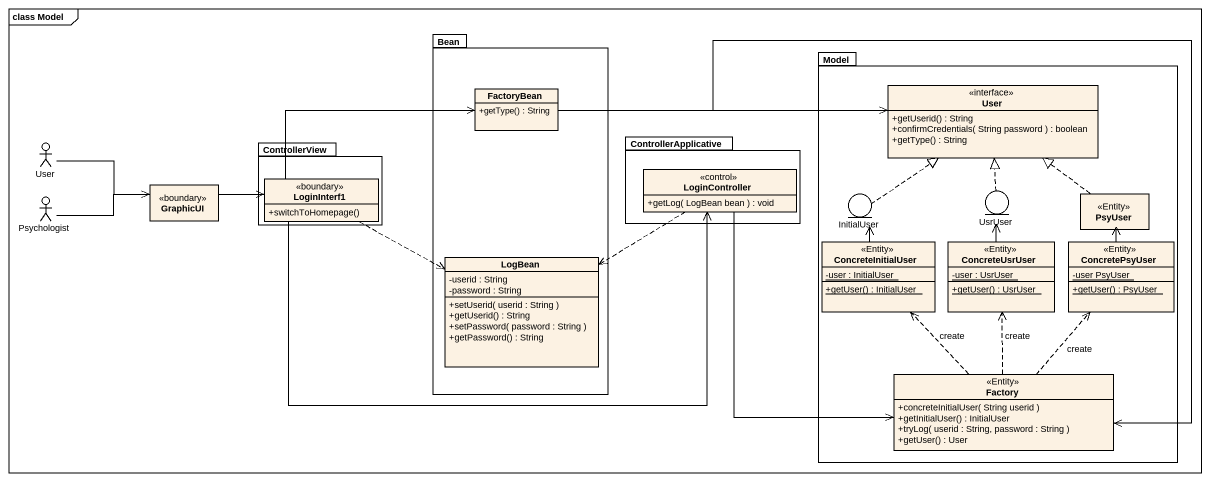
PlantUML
@startuml
mainframe class Model
allowmixing
hide circle
hide empty members
skinparam classAttributeIconSize 0
package Bean {
  class FactoryBean {
    +getType() : String
  }
  class LogBean {
    -userid : String
    -password : String
    +setUserid( userid : String )
    +getUserid() : String
    +setPassword( password : String )
    +getPassword() : String
  }
}
package Model {
  interface User {
    +getUserid() : String
    +confirmCredentials( String password ) : boolean
    +getType() : String
  }
  entity InitialUser
  entity UsrUser
  class PsyUser <<Entity>>
  class ConcreteInitialUser <<Entity>> {
    {static} -user : InitialUser
    {static} +getUser() : InitialUser
  }
  class ConcreteUsrUser <<Entity>> {
    {static} -user : UsrUser
    {static} +getUser() : UsrUser
  }
  class ConcretePsyUser <<Entity>> {
    {static} -user PsyUser
    {static} +getUser() : PsyUser
  }
  class Factory <<Entity>> {
    +concreteInitialUser( String userid )
    +getInitialUser() : InitialUser
    +tryLog( userid : String, password : String )
    +getUser() : User
  }
}
package ControllerApplicative {
  class LoginController <<control>> {
    +getLog( LogBean bean ) : void
  }
}
actor "User" as User_2
package ControllerView {
  class LoginInterf1 <<boundary>> {
    +switchToHomepage()
  }
}
actor Psychologist
class GraphicUI <<boundary>>
FactoryBean -right-> User
FactoryBean --> Factory
User_2 -right-> GraphicUI
LoginController ..> LogBean
LoginController --> Factory
Psychologist -right-> GraphicUI
GraphicUI -right-> LoginInterf1
LoginInterf1 -right-> FactoryBean
LoginInterf1 -right-> LoginController
LoginInterf1 .right.> LogBean
InitialUser .up.|> User
UsrUser .up.|> User
PsyUser .up.|> User
ConcreteInitialUser -up-> InitialUser
ConcreteUsrUser -up-> UsrUser
ConcretePsyUser -up-> PsyUser
Factory .up.> ConcreteInitialUser : create
Factory .up.> ConcreteUsrUser : create
Factory .up.> ConcretePsyUser : create
@enduml
